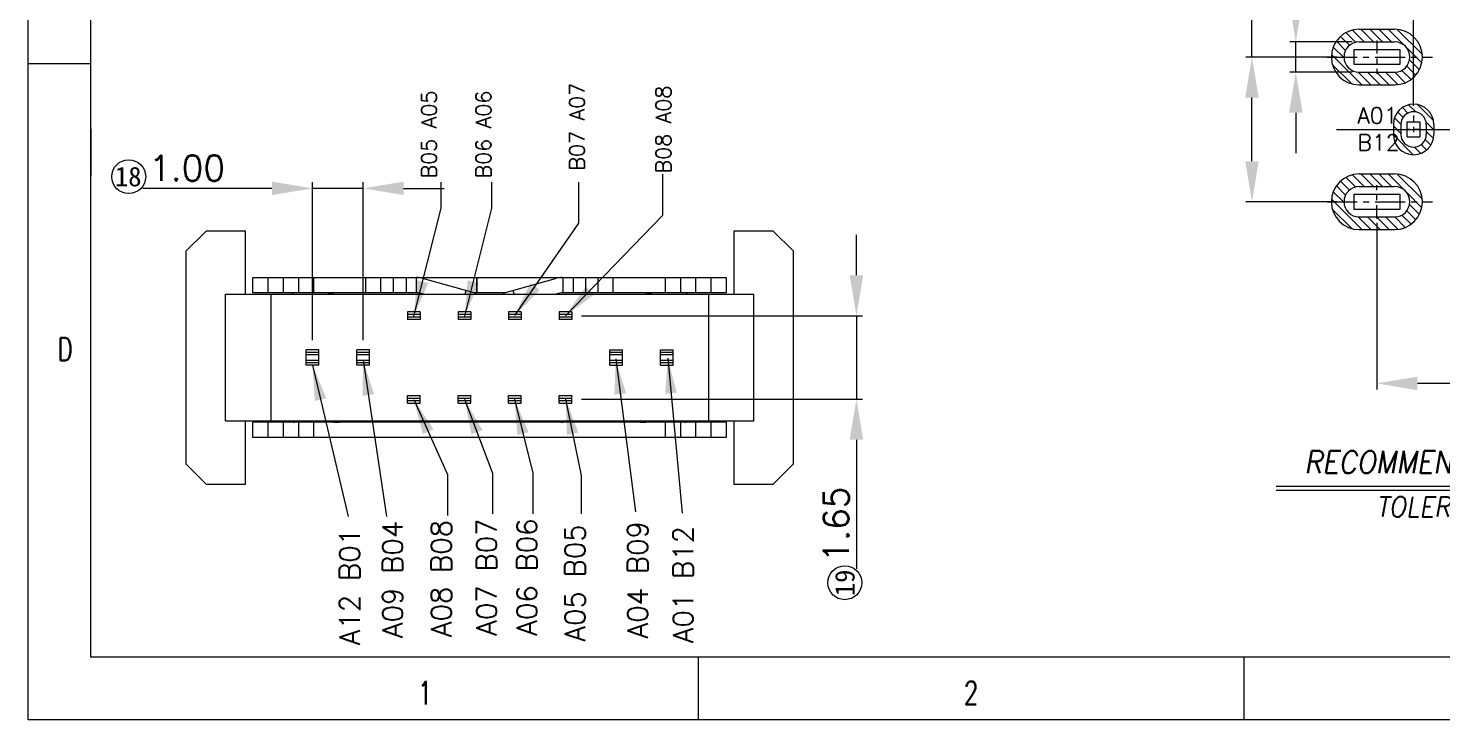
# Model space of a CAD drawing. Extents: x 2510 to 2660, y 706 to 761.
# Drawn here: x 2510.31 to 2538.23, y 709.3 to 722.97 of the extents above; entities that cross this region are included whole.
import ezdxf
from ezdxf.enums import TextEntityAlignment as Align

# ---------------------------------------------------------------- set-up
doc = ezdxf.new("R2010")
doc.units = 0
doc.header["$MEASUREMENT"] = 0
doc.linetypes.add('CENTER', pattern=[50.8, 31.75, -6.35, 6.35, -6.35])
doc.layers.get('0').update_dxf_attribs({"linetype": 'CONTINUOUS', "lineweight": 20})
doc.layers.get('DEFPOINTS').update_dxf_attribs({"linetype": 'CONTINUOUS', "lineweight": 9})
for name, color, linetype, lineweight in [('DIM', 3, 'CONTINUOUS', 9), ('HANBO', 7, 'CONTINUOUS', 9), ('screw', 33, 'CONTINUOUS', 13)]:
    doc.layers.add(name, color=color, linetype=linetype, lineweight=lineweight)
doc.styles.add('ROMANS', font='ROMANS.SHX', dxfattribs={"bigfont": 'gbcbig.shx'})
doc.styles.get("Standard").update_dxf_attribs({"font": 'simplex.shx', "bigfont": 'gbcbig.shx'})
doc.styles.add('style2', font='')
doc.styles.get('style2').set_extended_font_data('SimSun')
doc.dimstyles.new('汉博电子', dxfattribs={"dimtxt": 0.5, "dimasz": 0.8, "dimexe": 0.12, "dimexo": 0.19, "dimgap": 0.15, "dimtad": 1, "dimzin": 1, "dimdsep": 46, "dimtxsty": 'ROMANS', "dimcen": 2.13, "dimclrd": 3, "dimclre": 3, "dimclrt": 2, "dimazin": 2, "dimtfac": 1, "dimtmove": 0, "dimatfit": 3, "dimfxl": 1, "dimlwd": 13, "dimlwe": 13, "dimarcsym": 0})

# ---------------------------------------------------------------- blocks, each defined once
blk = doc.blocks.new('*D6')
at = {"color": 3, "lineweight": 13, "transparency": 16777216}
for p, q in [((2515.127, 719.801), (2512.574, 719.801)), ((2515.927, 716.797), (2515.927, 719.921)), ((2516.927, 719.801), (2515.927, 719.801)), ((2516.927, 716.797), (2516.927, 719.921)), ((2517.727, 719.801), (2518.527, 719.801))]:
    blk.add_line(p, q, dxfattribs=at)
at = {"color": 3, "transparency": 16777216}
for points in [[(2515.127, 719.934), (2515.127, 719.667), (2515.927, 719.801)], [(2517.727, 719.934), (2517.727, 719.667), (2516.927, 719.801)]]:
    blk.add_solid(points, dxfattribs=at)
at = {"layer": 'DEFPOINTS', "color": 0, "transparency": 16777216}
for p in [(2516.927, 719.801), (2515.927, 716.607), (2516.927, 716.607)]:
    blk.add_point(p, dxfattribs=at)
at = {"color": 2, "transparency": 16777216, "insert": (2513.45, 720.201), "char_height": 0.5, "attachment_point": 5, "style": 'ROMANS'}
blk.add_mtext('1.00', dxfattribs=at)
blk = doc.blocks.new('*D7')
at = {"color": 3, "lineweight": 13, "transparency": 16777216}
for p, q in [((2526.672, 718.082), (2526.672, 718.882)), ((2521.242, 717.282), (2526.792, 717.282)), ((2526.672, 717.282), (2526.672, 715.632)), ((2521.242, 715.632), (2526.792, 715.632)), ((2526.672, 714.832), (2526.672, 712.28))]:
    blk.add_line(p, q, dxfattribs=at)
at = {"color": 3, "transparency": 16777216}
for points in [[(2526.538, 718.082), (2526.805, 718.082), (2526.672, 717.282)], [(2526.538, 714.832), (2526.805, 714.832), (2526.672, 715.632)]]:
    blk.add_solid(points, dxfattribs=at)
at = {"layer": 'DEFPOINTS', "color": 0, "transparency": 16777216}
for p in [(2521.052, 717.282), (2521.052, 715.632), (2526.672, 715.632)]:
    blk.add_point(p, dxfattribs=at)
at = {"color": 2, "transparency": 16777216, "insert": (2526.272, 713.156), "char_height": 0.5, "attachment_point": 5, "rotation": 90, "style": 'ROMANS'}
blk.add_mtext('1.65', dxfattribs=at)
blk = doc.blocks.new('*D61')
at = {"color": 3, "lineweight": 13, "transparency": 16777216}
for p, q in [((2534.485, 722.396), (2534.485, 725.02)), ((2536.163, 722.396), (2534.365, 722.396)), ((2534.485, 720.336), (2534.485, 721.596)), ((2536.163, 719.536), (2534.365, 719.536))]:
    blk.add_line(p, q, dxfattribs=at)
at = {"color": 3, "transparency": 16777216}
for points in [[(2534.351, 721.596), (2534.618, 721.596), (2534.485, 722.396)], [(2534.351, 720.336), (2534.618, 720.336), (2534.485, 719.536)]]:
    blk.add_solid(points, dxfattribs=at)
at = {"layer": 'DEFPOINTS', "color": 0, "transparency": 16777216}
for p in [(2534.485, 722.396), (2536.353, 722.396), (2536.353, 719.536)]:
    blk.add_point(p, dxfattribs=at)
at = {"color": 2, "transparency": 16777216, "insert": (2534.085, 724.108), "char_height": 0.5, "attachment_point": 5, "rotation": 90, "style": 'ROMANS'}
blk.add_mtext('2.86', dxfattribs=at)
blk = doc.blocks.new('*D62')
at = {"color": 3, "lineweight": 13, "transparency": 16777216}
for p, q in [((2535.351, 723.496), (2535.351, 727.215)), ((2536.463, 722.696), (2535.231, 722.696)), ((2535.351, 722.096), (2535.351, 722.696)), ((2536.463, 722.096), (2535.231, 722.096)), ((2535.351, 721.296), (2535.351, 720.496))]:
    blk.add_line(p, q, dxfattribs=at)
at = {"color": 3, "transparency": 16777216}
for points in [[(2535.218, 723.496), (2535.485, 723.496), (2535.351, 722.696)], [(2535.218, 721.296), (2535.485, 721.296), (2535.351, 722.096)]]:
    blk.add_solid(points, dxfattribs=at)
at = {"layer": 'DEFPOINTS', "color": 0, "transparency": 16777216}
for p in [(2535.351, 722.696), (2536.653, 722.696), (2536.653, 722.096)]:
    blk.add_point(p, dxfattribs=at)
at = {"color": 2, "transparency": 16777216, "insert": (2534.951, 725.755), "char_height": 0.5, "attachment_point": 5, "rotation": 90, "style": 'ROMANS'}
blk.add_mtext('4-0.60', dxfattribs=at)
blk = doc.blocks.new('*D63')
at = {"color": 3, "lineweight": 13, "transparency": 16777216}
for p, q in [((2536.953, 719.121), (2536.953, 715.825)), ((2545.403, 719.046), (2545.403, 715.825)), ((2544.603, 715.945), (2537.753, 715.945))]:
    blk.add_line(p, q, dxfattribs=at)
at = {"color": 3, "transparency": 16777216}
for points in [[(2537.753, 716.079), (2537.753, 715.812), (2536.953, 715.945)], [(2544.603, 716.079), (2544.603, 715.812), (2545.403, 715.945)]]:
    blk.add_solid(points, dxfattribs=at)
at = {"layer": 'DEFPOINTS', "color": 0, "transparency": 16777216}
for p in [(2536.953, 719.311), (2545.403, 719.236), (2536.953, 715.945)]:
    blk.add_point(p, dxfattribs=at)
at = {"color": 2, "transparency": 16777216, "insert": (2540.404, 716.345), "char_height": 0.5, "attachment_point": 5, "style": 'ROMANS'}
blk.add_mtext('8.45', dxfattribs=at)
blk = doc.blocks.new('*D65')
at = {"color": 3, "lineweight": 13, "transparency": 16777216}
for p, q in [((2537.678, 721.431), (2537.678, 728.436)), ((2543.878, 728.316), (2538.478, 728.316)), ((2544.678, 721.431), (2544.678, 728.436))]:
    blk.add_line(p, q, dxfattribs=at)
at = {"color": 3, "transparency": 16777216}
for points in [[(2538.478, 728.45), (2538.478, 728.183), (2537.678, 728.316)], [(2543.878, 728.45), (2543.878, 728.183), (2544.678, 728.316)]]:
    blk.add_solid(points, dxfattribs=at)
at = {"layer": 'DEFPOINTS', "color": 0, "transparency": 16777216}
for p in [(2537.678, 728.316), (2537.678, 721.241), (2544.678, 721.241)]:
    blk.add_point(p, dxfattribs=at)
at = {"color": 2, "transparency": 16777216, "insert": (2541.603, 728.716), "char_height": 0.5, "attachment_point": 5, "style": 'ROMANS'}
blk.add_mtext('7.00', dxfattribs=at)

msp = doc.modelspace()

# ---------------------------------------------------------------- hatches: boundary and pattern name
h = msp.add_hatch()
h.set_pattern_fill('ANSI31', color=256, scale=0.04, angle=90, style=0)
h.set_pattern_definition([(135, (3910.80699, 815.78765), (-0.089802561, -0.089802561), [])])
edge = h.paths.add_edge_path(flags=16)
edge.add_line((2537.303, 722.096), (2536.603, 722.096))
edge.add_arc((2536.603, 722.396), 0.3, 90, 270, ccw=False)
edge.add_line((2536.603, 722.696), (2537.303, 722.696))
edge.add_arc((2537.303, 722.396), 0.3, -90, 90, ccw=False)
edge = h.paths.add_edge_path()
edge.add_line((2537.303, 721.846), (2536.603, 721.846))
edge.add_arc((2536.603, 722.396), 0.55, 90, 270, ccw=False)
edge.add_line((2536.603, 722.946), (2537.303, 722.946))
edge.add_arc((2537.303, 722.396), 0.55, -90, 90, ccw=False)
h = msp.add_hatch()
h.set_pattern_fill('ANSI31', color=256, scale=0.04, angle=90, style=0)
h.set_pattern_definition([(135, (3973.36082, 884.87625), (-0.089802561, -0.089802561), [])])
edge = h.paths.add_edge_path(flags=16)
edge.add_line((2537.928, 721.066), (2537.928, 720.866))
edge.add_arc((2537.678, 720.866), 0.25, 180, 360, ccw=False)
edge.add_line((2537.428, 720.866), (2537.428, 721.066))
edge.add_arc((2537.678, 721.066), 0.25, 0, 180, ccw=False)
edge = h.paths.add_edge_path()
edge.add_arc((2537.678, 720.866), 0.4, 180, 360)
edge.add_line((2538.078, 720.866), (2538.078, 721.066))
edge.add_arc((2537.678, 721.066), 0.4, 0, 180)
edge.add_line((2537.278, 721.066), (2537.278, 720.866))
h = msp.add_hatch()
h.set_pattern_fill('ANSI31', color=256, scale=0.04, angle=90, style=0)
h.set_pattern_definition([(135, (3910.80699, 812.92765), (-0.089802561, -0.089802561), [])])
edge = h.paths.add_edge_path(flags=16)
edge.add_line((2537.303, 719.236), (2536.603, 719.236))
edge.add_arc((2536.603, 719.536), 0.3, 90, 270, ccw=False)
edge.add_line((2536.603, 719.836), (2537.303, 719.836))
edge.add_arc((2537.303, 719.536), 0.3, -90, 90, ccw=False)
edge = h.paths.add_edge_path()
edge.add_line((2537.303, 718.986), (2536.603, 718.986))
edge.add_arc((2536.603, 719.536), 0.55, 90, 270, ccw=False)
edge.add_line((2536.603, 720.086), (2537.303, 720.086))
edge.add_arc((2537.303, 719.536), 0.55, -90, 90, ccw=False)

# ---------------------------------------------------------------- linework, layer by layer
for p, q in [((2536.603, 722.946), (2537.303, 722.946)), ((2536.603, 722.696), (2537.303, 722.696)), ((2536.603, 722.096), (2537.303, 722.096)), ((2536.603, 721.846), (2537.303, 721.846)), ((2537.278, 721.066), (2537.278, 720.866)), ((2537.428, 721.066), (2537.428, 720.866)), ((2537.928, 721.066), (2537.928, 720.866)), ((2538.078, 721.066), (2538.078, 720.866)), ((2536.603, 720.086), (2537.303, 720.086)), ((2536.603, 719.836), (2537.303, 719.836)), ((2536.603, 719.236), (2537.303, 719.236)), ((2536.603, 718.986), (2537.303, 718.986))]:
    msp.add_line(p, q)
at = {"color": 240, "linetype": 'CENTER', "ltscale": 0.00821}
msp.add_line((2536.953, 722.726), (2536.953, 722.066), dxfattribs=at)
at = {"color": 240, "linetype": 'CENTER', "ltscale": 0.018659}
msp.add_line((2535.972, 722.396), (2538.05, 722.396), dxfattribs=at)
at = {"color": 3}
for p, q in [((2536.503, 722.246), (2536.503, 722.546)), ((2536.503, 722.546), (2537.403, 722.546)), ((2537.403, 722.546), (2537.403, 722.246)), ((2537.403, 722.246), (2536.503, 722.246)), ((2537.553, 720.966), (2537.553, 721.116)), ((2537.553, 721.116), (2537.678, 721.116)), ((2537.553, 720.816), (2537.553, 720.966)), ((2537.678, 721.116), (2537.803, 721.116)), ((2537.803, 721.116), (2537.803, 720.966)), ((2537.803, 720.966), (2537.803, 720.816)), ((2537.553, 720.816), (2537.678, 720.816)), ((2537.678, 720.816), (2537.803, 720.816)), ((2536.503, 719.386), (2536.503, 719.686)), ((2536.503, 719.686), (2537.403, 719.686)), ((2537.403, 719.686), (2537.403, 719.386)), ((2537.403, 719.386), (2536.503, 719.386))]:
    msp.add_line(p, q, dxfattribs=at)
at = {"color": 240, "linetype": 'CENTER', "ltscale": 0.004}
msp.add_line((2537.678, 721.241), (2537.678, 720.816), dxfattribs=at)
at = {"color": 1, "linetype": 'CENTER', "ltscale": 0.003}
msp.add_line((2537.803, 720.966), (2537.553, 720.966), dxfattribs=at)
at = {"color": 1, "linetype": 'CENTER', "ltscale": 0.00821}
msp.add_line((2536.953, 719.206), (2536.953, 719.866), dxfattribs=at)
at = {"color": 1, "linetype": 'CENTER', "ltscale": 0.018659}
msp.add_line((2535.972, 719.536), (2538.05, 719.536), dxfattribs=at)
at = {"color": 7, "linetype": 'Continuous'}
for p, q in [((2513.827, 718.957), (2513.427, 718.557)), ((2514.607, 718.957), (2513.827, 718.957)), ((2514.607, 717.707), (2514.607, 718.957)), ((2524.247, 718.957), (2524.247, 717.707)), ((2525.027, 718.957), (2524.247, 718.957)), ((2525.427, 718.557), (2525.027, 718.957)), ((2513.427, 718.557), (2513.427, 714.357)), ((2525.427, 714.357), (2525.427, 718.557)), ((2514.752, 717.737), (2514.752, 718.037)), ((2514.752, 718.037), (2519.181, 718.037)), ((2515.052, 717.737), (2515.052, 718.037)), ((2515.352, 717.737), (2515.352, 718.037)), ((2515.652, 718.037), (2515.652, 717.737)), ((2515.952, 717.737), (2515.952, 718.037)), ((2516.984, 717.737), (2516.984, 718.037)), ((2517.28, 717.737), (2517.28, 718.037)), ((2517.527, 717.737), (2517.527, 718.037)), ((2517.777, 718.037), (2517.777, 717.737)), ((2517.977, 718.037), (2517.977, 717.737)), ((2518.123, 718.018), (2519.158, 717.726)), ((2519.172, 717.737), (2519.172, 718.037)), ((2519.182, 717.737), (2519.182, 718.037)), ((2519.182, 718.037), (2524.102, 718.037)), ((2519.695, 717.726), (2520.73, 718.018)), ((2520.877, 717.737), (2520.877, 718.037)), ((2521.077, 718.037), (2521.077, 717.737)), ((2521.327, 717.737), (2521.327, 718.037)), ((2521.573, 717.737), (2521.573, 718.037)), ((2521.869, 717.737), (2521.869, 718.037)), ((2522.902, 717.737), (2522.902, 718.037)), ((2523.202, 717.737), (2523.202, 718.037)), ((2523.502, 717.737), (2523.502, 718.037)), ((2523.802, 717.737), (2523.802, 718.037)), ((2524.102, 718.037), (2524.102, 717.737)), ((2514.207, 715.207), (2514.207, 717.707)), ((2514.207, 717.707), (2524.647, 717.707)), ((2517.987, 717.737), (2514.752, 717.737)), ((2515.102, 717.707), (2515.102, 715.207)), ((2518.121, 717.707), (2518.042, 717.73)), ((2518.945, 717.707), (2518.966, 717.78)), ((2519.181, 717.737), (2519.118, 717.737)), ((2519.153, 717.707), (2519.158, 717.726)), ((2519.735, 717.737), (2519.182, 717.737)), ((2519.695, 717.726), (2519.7, 717.707)), ((2519.887, 717.78), (2519.908, 717.707)), ((2520.811, 717.73), (2520.732, 717.707)), ((2524.102, 717.737), (2520.866, 717.737)), ((2523.752, 717.707), (2523.752, 715.207)), ((2524.647, 715.207), (2524.647, 717.707)), ((2517.802, 717.357), (2517.802, 717.207)), ((2518.052, 717.357), (2517.802, 717.357)), ((2518.052, 717.307), (2517.802, 717.307)), ((2518.052, 717.357), (2518.052, 717.207)), ((2518.802, 717.357), (2518.802, 717.207)), ((2519.052, 717.357), (2518.802, 717.357)), ((2519.052, 717.307), (2518.802, 717.307)), ((2519.052, 717.357), (2519.052, 717.207)), ((2519.802, 717.357), (2519.802, 717.207)), ((2520.052, 717.357), (2519.802, 717.357)), ((2520.052, 717.307), (2519.802, 717.307)), ((2520.052, 717.357), (2520.052, 717.207)), ((2520.802, 717.357), (2520.802, 717.207)), ((2521.052, 717.357), (2520.802, 717.357)), ((2521.052, 717.307), (2520.802, 717.307)), ((2521.052, 717.357), (2521.052, 717.207)), ((2518.052, 717.257), (2517.802, 717.257)), ((2518.052, 717.207), (2517.802, 717.207)), ((2519.052, 717.257), (2518.802, 717.257)), ((2519.052, 717.207), (2518.802, 717.207)), ((2520.052, 717.257), (2519.802, 717.257)), ((2520.052, 717.207), (2519.802, 717.207)), ((2521.052, 717.257), (2520.802, 717.257)), ((2521.052, 717.207), (2520.802, 717.207)), ((2515.802, 716.307), (2515.802, 716.607)), ((2516.052, 716.607), (2515.802, 716.607)), ((2516.052, 716.557), (2515.802, 716.557)), ((2516.052, 716.507), (2515.802, 716.507)), ((2516.052, 716.307), (2516.052, 716.607)), ((2516.802, 716.307), (2516.802, 716.607)), ((2517.052, 716.607), (2516.802, 716.607)), ((2517.052, 716.557), (2516.802, 716.557)), ((2517.052, 716.507), (2516.802, 716.507)), ((2517.052, 716.307), (2517.052, 716.607)), ((2521.802, 716.307), (2521.802, 716.607)), ((2521.802, 716.607), (2522.052, 716.607)), ((2522.052, 716.557), (2521.802, 716.557)), ((2522.052, 716.507), (2521.802, 716.507)), ((2522.052, 716.307), (2522.052, 716.607)), ((2522.802, 716.307), (2522.802, 716.607)), ((2522.802, 716.607), (2523.052, 716.607)), ((2523.052, 716.557), (2522.802, 716.557)), ((2523.052, 716.507), (2522.802, 716.507)), ((2523.052, 716.307), (2523.052, 716.607)), ((2515.802, 716.407), (2516.052, 716.407)), ((2515.802, 716.357), (2516.052, 716.357)), ((2516.052, 716.307), (2515.802, 716.307)), ((2516.802, 716.407), (2517.052, 716.407)), ((2516.802, 716.357), (2517.052, 716.357)), ((2517.052, 716.307), (2516.802, 716.307)), ((2521.802, 716.407), (2522.052, 716.407)), ((2521.802, 716.357), (2522.052, 716.357)), ((2521.802, 716.307), (2522.052, 716.307)), ((2522.802, 716.407), (2523.052, 716.407)), ((2522.802, 716.357), (2523.052, 716.357)), ((2522.802, 716.307), (2523.052, 716.307)), ((2517.802, 715.557), (2517.802, 715.707)), ((2517.802, 715.707), (2518.052, 715.707)), ((2517.802, 715.657), (2518.052, 715.657)), ((2517.802, 715.607), (2518.052, 715.607)), ((2518.052, 715.557), (2518.052, 715.707)), ((2518.802, 715.557), (2518.802, 715.707)), ((2518.802, 715.707), (2519.052, 715.707)), ((2518.802, 715.657), (2519.052, 715.657)), ((2518.802, 715.607), (2519.052, 715.607)), ((2519.052, 715.557), (2519.052, 715.707)), ((2519.802, 715.557), (2519.802, 715.707)), ((2519.802, 715.707), (2520.052, 715.707)), ((2519.802, 715.657), (2520.052, 715.657)), ((2519.802, 715.607), (2520.052, 715.607)), ((2520.052, 715.557), (2520.052, 715.707)), ((2520.802, 715.557), (2520.802, 715.707)), ((2520.802, 715.707), (2521.052, 715.707)), ((2520.802, 715.657), (2521.052, 715.657)), ((2520.802, 715.607), (2521.052, 715.607)), ((2521.052, 715.557), (2521.052, 715.707)), ((2517.802, 715.557), (2518.052, 715.557)), ((2518.802, 715.557), (2519.052, 715.557)), ((2519.802, 715.557), (2520.052, 715.557)), ((2520.802, 715.557), (2521.052, 715.557)), ((2514.207, 715.207), (2524.647, 715.207)), ((2514.607, 713.957), (2514.607, 715.207)), ((2514.752, 714.877), (2514.752, 715.177)), ((2524.102, 715.177), (2514.752, 715.177)), ((2515.052, 714.877), (2515.052, 715.177)), ((2515.352, 714.877), (2515.352, 715.177)), ((2515.652, 715.177), (2515.652, 714.877)), ((2515.952, 714.877), (2515.952, 715.177)), ((2518.042, 715.185), (2518.121, 715.207)), ((2518.953, 715.177), (2518.945, 715.207)), ((2519.158, 715.189), (2519.118, 715.177)), ((2519.158, 715.189), (2519.153, 715.207)), ((2519.7, 715.207), (2519.695, 715.189)), ((2519.735, 715.177), (2519.695, 715.189)), ((2519.908, 715.207), (2519.9, 715.177)), ((2520.732, 715.207), (2520.811, 715.185)), ((2522.902, 714.877), (2522.902, 715.177)), ((2523.202, 714.877), (2523.202, 715.177)), ((2523.502, 714.877), (2523.502, 715.177)), ((2523.802, 714.877), (2523.802, 715.177)), ((2524.102, 715.177), (2524.102, 714.877)), ((2524.247, 715.207), (2524.247, 713.957)), ((2524.102, 714.877), (2514.752, 714.877)), ((2513.427, 714.357), (2513.827, 713.957)), ((2525.027, 713.957), (2525.427, 714.357)), ((2513.827, 713.957), (2514.607, 713.957)), ((2524.247, 713.957), (2525.027, 713.957))]:
    msp.add_line(p, q, dxfattribs=at)
for centre, radius, start, end in [((2536.603, 722.396), 0.55, 90, 270), ((2537.303, 722.396), 0.55, 270, 90), ((2536.603, 722.396), 0.3, 90, 270), ((2537.303, 722.396), 0.3, 270, 90), ((2537.678, 721.066), 0.4, 0, 180), ((2537.678, 721.066), 0.25, 0, 180), ((2537.678, 720.866), 0.4, 180, 360), ((2537.678, 720.866), 0.25, 180, 360), ((2536.603, 719.536), 0.55, 90, 270), ((2537.303, 719.536), 0.55, 270, 90), ((2536.603, 719.536), 0.3, 90, 270), ((2537.303, 719.536), 0.3, 270, 90)]:
    msp.add_arc(centre, radius, start, end)
at = {"layer": 'DIM'}
for p, q in [((2534.96, 713.912), (2548.307, 713.912)), ((2534.96, 713.834), (2548.307, 713.834))]:
    msp.add_line(p, q, dxfattribs=at)
at = {"layer": 'HANBO'}
for p, q in [((2511.548, 722.261), (2510.313, 722.261)), ((2511.548, 720.975), (2511.548, 720.058)), ((2523.545, 710.532), (2523.545, 709.298)), ((2534.327, 710.532), (2534.327, 709.298))]:
    msp.add_line(p, q, dxfattribs=at)
at = {"layer": 'HANBO', "linetype": 'Continuous', "lineweight": 0}
for points in [[(2510.313, 758.681), (2579.905, 758.681), (2579.905, 709.298), (2510.313, 709.298)], [(2511.548, 757.446), (2578.671, 757.446), (2578.673, 710.532), (2511.548, 710.532)]]:
    msp.add_lwpolyline(points, close=True, dxfattribs=at)
at = {"layer": 'HANBO', "color": 3, "ltscale": 2}
for centre in [(2512.297, 720.031), (2526.443, 712.006)]:
    msp.add_circle(centre, 0.335, dxfattribs=at)
at = {"layer": 'HANBO', "color": 7, "linetype": 'Continuous'}
for centre, radius, start, end in [((2517.987, 717.537), 0.5, 74.2183, 90), ((2520.866, 717.537), 0.5, 90, 105.7817), ((2516.457, 716.537), 1.5, 126.6204, 128.7189), ((2516.457, 716.537), 1.2, 90, 101.0476), ((2517.987, 717.537), 0.2, 74.2183, 90), ((2520.866, 717.537), 0.2, 90, 105.7817), ((2522.397, 716.537), 1.2, 78.9524, 90), ((2522.397, 716.537), 1.5, 51.2811, 53.3796), ((2516.457, 716.377), 1.5, 231.2811, 233.3796), ((2516.457, 716.377), 1.2, 258.9524, 270), ((2520.866, 715.377), 0.2, 254.2183, 270), ((2522.397, 716.377), 1.2, 270, 281.0476), ((2522.397, 716.377), 1.5, 306.6204, 308.7189)]:
    msp.add_arc(centre, radius, start, end, dxfattribs=at)
at = {"layer": 'screw', "color": 240, "linetype": 'CENTER', "ltscale": 0.1}
msp.add_line((2536.152, 720.966), (2545.842, 720.966), dxfattribs=at)

# ---------------------------------------------------------------- texts
at = {"color": 2, "oblique": 10, "width": 0.9}
for s, height, p in [('RECOMMENDED  P.C.B. LAYOUT ', 0.44, (2535.521, 714.17)), ('TOLERANCE UNSPECIFIED %%p0.05mm ', 0.4, (2536.94, 713.306))]:
    msp.add_text(s, height=height, dxfattribs=at).set_placement(p)
at = {"color": 2, "rotation": 90}
for s, insert, char_height, attachment_point in [('\\A1; B07 A07', (2521.003, 719.945), 0.3, 1), ('\\A1; B08 A08', (2522.71, 719.889), 0.3, 1), ('\\A1; B05 A05', (2518.079, 719.791), 0.3, 1), ('\\A1; B06 A06', (2519.154, 719.791), 0.3, 1), ('\\A1;A09 B04', (2517.708, 713.228), 0.4, 9), ('\\A1; A08 B08', (2518.273, 713.247), 0.4, 3), ('\\A1; A07 B07', (2519.165, 713.275), 0.4, 3), ('\\A1; A06 B06', (2519.962, 713.275), 0.4, 3), ('\\A1; A05 B05', (2520.915, 713.158), 0.4, 3), ('\\A1;A04 B09', (2522.55, 713.223), 0.4, 9), ('\\A1;A12 B01', (2516.864, 713.087), 0.4, 9), ('\\A1;A01 B12', (2523.449, 713.127), 0.4, 9)]:
    msp.add_mtext(s, dxfattribs=dict(at, insert=insert, char_height=char_height, attachment_point=attachment_point))
at = {"color": 2, "insert": (2536.566, 720.548), "char_height": 0.32, "attachment_point": 7}
msp.add_mtext('\\A1;A01\\PB12', dxfattribs=at)
at = {"layer": 'HANBO', "color": 3, "style": 'style2'}
msp.add_text('18', height=0.3866, dxfattribs=at).set_placement((2512.024, 719.841))
at = {"layer": 'HANBO', "style": 'ROMANS', "width": 0.75}
for s, p in [('D', (2511.041, 716.396)), ('1', (2518.154, 709.601)), ('2', (2528.936, 709.601))]:
    msp.add_text(s, height=0.453, dxfattribs=at).set_placement(p, align=Align.CENTER)
at = {"layer": 'HANBO', "color": 3, "style": 'style2'}
msp.add_text('19', height=0.3866, rotation=90, dxfattribs=at).set_placement((2526.635, 711.74))

# ---------------------------------------------------------------- dimensions: what is measured, and where the dimension line sits
at = {"color": 2}
for base, p1, p2, angle, picture, middle in [((2537.678, 728.316), (2544.678, 721.241), (2537.678, 721.241), 180, '*D65', (2541.603, 728.316)), ((2534.485, 722.396), (2536.353, 719.536), (2536.353, 722.396), 90, '*D61', (2534.485, 724.108)), ((2536.953, 715.945), (2545.403, 719.236), (2536.953, 719.311), 180, '*D63', (2540.404, 715.945))]:
    dim = msp.add_linear_dim(base=base, p1=p1, p2=p2, angle=angle, dimstyle='汉博电子', dxfattribs=at)
    dim.commit()
    dim.dimension.update_dxf_attribs({"geometry": picture, "text_midpoint": middle, "dimtype": 160})
dim = msp.add_linear_dim(base=(2535.351, 722.696), p1=(2536.653, 722.096), p2=(2536.653, 722.696), angle=90, text='4-<>', dimstyle='汉博电子', dxfattribs=at)
dim.commit()
dim.dimension.update_dxf_attribs({"geometry": '*D62', "text_midpoint": (2535.351, 725.755), "dimtype": 160})
dim = msp.add_linear_dim(base=(2516.927, 719.801), p1=(2515.927, 716.607), p2=(2516.927, 716.607), dimstyle='汉博电子', dxfattribs=at)
dim.commit()
dim.dimension.update_dxf_attribs({"geometry": '*D6', "text_midpoint": (2513.45, 719.801), "dimtype": 160})
dim = msp.add_linear_dim(base=(2526.672, 715.632), p1=(2521.052, 717.282), p2=(2521.052, 715.632), angle=90, dimstyle='汉博电子', dxfattribs=at)
dim.commit()
dim.dimension.update_dxf_attribs({"geometry": '*D7', "text_midpoint": (2526.272, 713.156)})

# ---------------------------------------------------------------- leaders
at = {"color": 2, "annotation_type": 0, "has_hookline": 1, "horizontal_direction": (0, 1, 0)}
for points, hookline_direction in [([(2520.923, 717.279), (2522.846, 719.273), (2522.846, 720.078)], 0), ([(2517.932, 717.277), (2518.468, 719.407), (2518.468, 719.92)], 0), ([(2518.934, 717.277), (2519.468, 719.407), (2519.468, 719.92)], 0), ([(2519.924, 717.285), (2521.191, 719.115), (2521.191, 719.92)], 0), ([(2522.944, 716.447), (2523.231, 713.384)], 1), ([(2515.927, 716.307), (2516.629, 713.318)], 1), ([(2516.927, 716.407), (2517.388, 713.318)], 1), ([(2521.916, 716.43), (2522.308, 713.408)], 1), ([(2517.927, 715.629), (2518.593, 714.142), (2518.593, 713.337)], 1), ([(2518.927, 715.634), (2519.485, 714.17), (2519.485, 713.365)], 1), ([(2519.916, 715.631), (2520.282, 714.17), (2520.282, 713.365)], 1), ([(2520.927, 715.635), (2521.235, 714.126), (2521.235, 713.367)], 1)]:
    msp.add_leader(points, dimstyle='汉博电子', override={"dimtxt": 1, "dimasz": 0.7, "dimexe": 0.5, "dimexo": 0.5, "dimtad": 0, "dimzin": 0, "dimcen": 0, "dimtol": 0, "dimtzin": 0, "dimarcsym": 2}, dxfattribs=dict(at, hookline_direction=hookline_direction))

doc.saveas('drawing.dxf')
